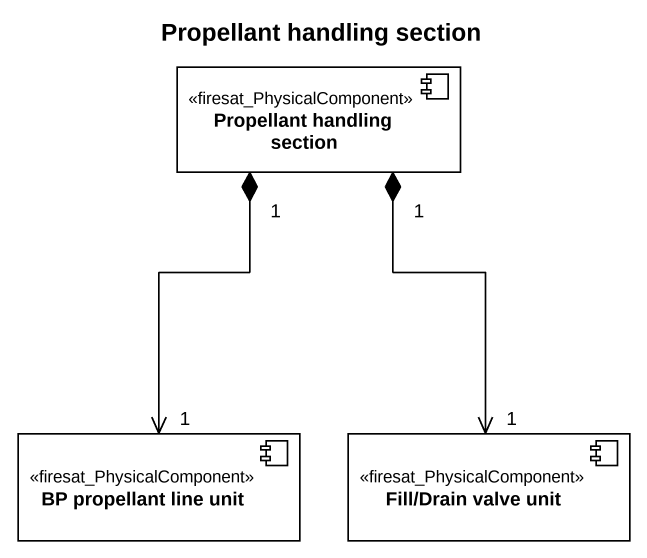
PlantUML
@startuml
title Propellant handling section
component "Propellant handling section" as Propellant_handling_section <<firesat_PhysicalComponent>>
component "BP propellant line unit" as BP_propellant_line_unit <<firesat_PhysicalComponent>>
component "Fill/Drain valve unit" as Fill_Drain_valve_unit <<firesat_PhysicalComponent>>
Propellant_handling_section "1" *--> "1" BP_propellant_line_unit
Propellant_handling_section "1" *--> "1" Fill_Drain_valve_unit
@enduml
